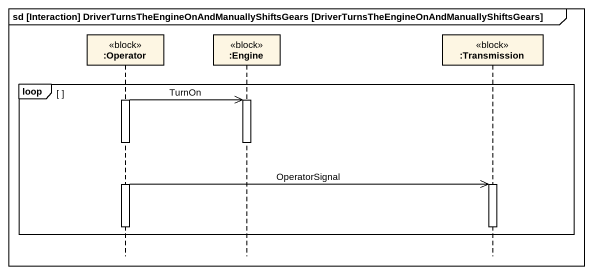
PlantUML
@startuml
mainframe sd [Interaction] DriverTurnsTheEngineOnAndManuallyShiftsGears [DriverTurnsTheEngineOnAndManuallyShiftsGears]
hide footbox
participant ":Operator" as Operator <<block>>
participant ":Engine" as Engine <<block>>
participant ":Transmission" as Transmission <<block>>

loop
  activate Operator
  Operator ->> Engine : TurnOn
  activate Engine
  deactivate Engine
  Operator ->> Transmission : OperatorSignal
  activate Transmission
  deactivate Operator
  deactivate Transmission
end
@enduml
